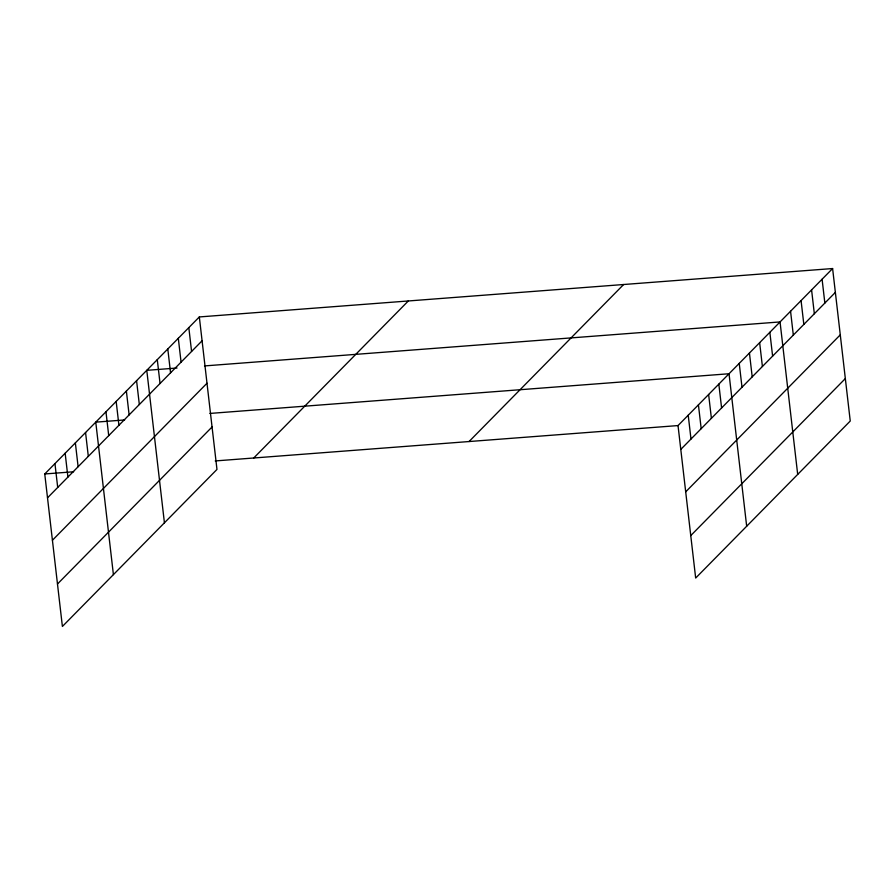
<?xml version="1.0" encoding="UTF-8"?>
<svg xmlns="http://www.w3.org/2000/svg" width="895" height="895" viewBox="0 0 895 895"><rect width="100%" height="100%" fill="white"/><g stroke="black" fill="none" stroke-linecap="round" stroke-linejoin="round"><path stroke-width="1.34" d="M199.328 316.942L216.97 469.428L62.393 626.455L44.75 473.97L199.328 316.942L832.607 268.545L850.25 421.03L695.672 578.058L678.03 425.572L832.607 268.545M47.513 497.81L202.091 340.782M52.425 540.256L207.002 383.239M57.481 583.999L212.059 426.971M253.732 457.994L408.31 300.977M469.047 441.548L623.625 284.52M680.782 449.413L835.371 292.385M685.693 491.858L840.282 334.842M690.75 535.602L845.339 378.574M177.02 368.024L146.78 370.329L164.423 522.814M204.519 365.921L780.048 321.931L797.691 474.417M124.64 419.945L95.765 422.149L113.408 574.635M209.877 413.434L729.033 373.752L746.676 526.238M44.75 473.97L73.625 471.766M215.236 460.936L678.03 425.572M822.091 279.229L824.854 303.058M811.586 289.902L814.338 313.742M801.07 300.586L803.833 324.415M790.565 311.259L793.317 335.099M769.845 332.302L772.609 356.132M759.642 342.662L762.406 366.502M749.439 353.022L752.203 376.862M739.236 363.392L742 387.222M718.83 384.123L721.594 407.952M708.627 394.482L711.391 418.312M698.424 404.842L701.188 428.683M688.221 415.213L690.985 439.042M188.823 327.626L191.575 351.455M178.306 338.299L181.07 362.139M167.801 348.983L170.553 372.812M157.285 359.656L160.048 383.496M136.577 380.699L139.329 404.529M126.374 391.059L129.126 414.9M116.171 401.43L118.923 425.259M105.968 411.789L108.72 435.619M85.562 432.52L88.314 456.349M75.359 442.88L78.111 466.72M65.156 453.239L67.908 477.08M54.953 463.61L57.705 487.439"/></g></svg>
